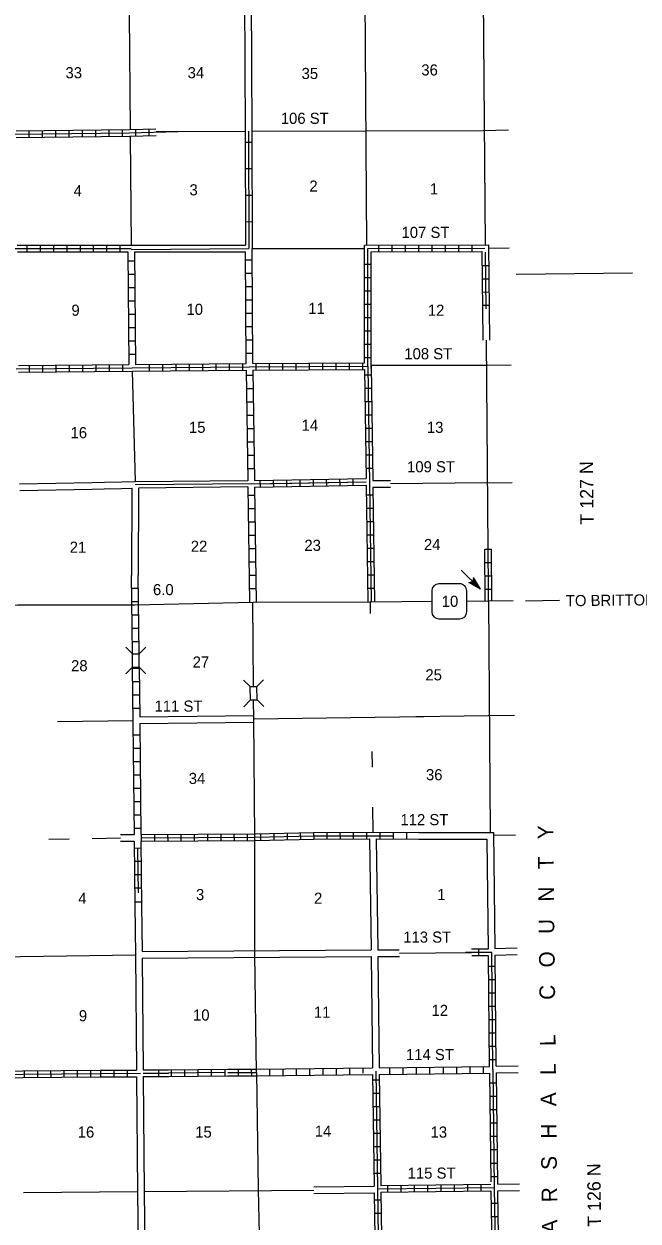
# Model space of a CAD drawing. Extents: x 1591391 to 2157601, y 16348238 to 16905708.
# Drawn here: x 1879975 to 1907587, y 16610495 to 16664342 of the extents above; entities that cross this region are included whole.
import ezdxf

# ---------------------------------------------------------------- set-up
doc = ezdxf.new("R2010")
doc.units = 0
for name, color, linetype in [('L10', 7, 'Continuous'), ('L11', 7, 'Continuous'), ('L13', 7, 'Continuous'), ('L14', 7, 'Continuous'), ('L18', 7, 'Continuous'), ('L2', 7, 'Continuous'), ('L28', 7, 'Continuous'), ('L3', 7, 'Continuous'), ('L30', 7, 'Continuous'), ('L4', 7, 'Continuous'), ('L51', 7, 'Continuous'), ('L8', 7, 'Continuous'), ('L9', 7, 'Continuous')]:
    doc.layers.add(name, color=color, linetype=linetype)

msp = doc.modelspace()

# ---------------------------------------------------------------- linework, layer by layer
at = {"layer": 'L10'}
for p, q in [((1883039, 16643722), (1883593, 16643733)), ((1883045, 16643422), (1883578, 16643433)), ((1884826, 16643457), (1884814, 16639526))]:
    msp.add_line(p, q, dxfattribs=at)
for points in [[(1879781, 16643659), (1883039, 16643723)], [(1883593, 16643733), (1884363, 16643749)], [(1884363, 16643749), (1884969, 16643760)], [(1879784, 16643359), (1883045, 16643422)], [(1883578, 16643433), (1884363, 16643448)], [(1884363, 16643448), (1884826, 16643457)], [(1885126, 16643464), (1885114, 16639525)], [(1884314, 16627876), (1884926, 16627881)], [(1884319, 16627576), (1884926, 16627581)], [(1897734, 16627977), (1901084, 16627973)], [(1897735, 16627678), (1900784, 16627673)], [(1900784, 16627673), (1900842, 16622732)], [(1901084, 16627973), (1901142, 16622756)]]:
    msp.add_lwpolyline(points, dxfattribs=at)
at = {"layer": 'L11'}
for p, q in [((1889874, 16667316), (1889918, 16659514)), ((1890174, 16667316), (1890218, 16659515)), ((1884794, 16654390), (1889941, 16654390)), ((1884942, 16654090), (1889942, 16654090)), ((1900618, 16650120), (1900606, 16651528)), ((1900918, 16650122), (1900906, 16651530)), ((1890043, 16643798), (1884970, 16643746)), ((1890042, 16643515), (1885126, 16643464)), ((1885179, 16633173), (1890307, 16633240)), ((1885182, 16632873), (1890311, 16632940)), ((1895517, 16627681), (1895585, 16622700)), ((1895817, 16627681), (1895885, 16622689)), ((1895885, 16622689), (1896852, 16622698)), ((1884993, 16622465), (1885033, 16617288)), ((1885293, 16622315), (1885333, 16617291)), ((1895583, 16622399), (1895649, 16617388)), ((1895883, 16622389), (1896854, 16622398)), ((1895883, 16622389), (1895949, 16617391)), ((1893004, 16612039), (1895727, 16612062)), ((1885074, 16611822), (1885151, 16606690)), ((1885374, 16611826), (1885451, 16606694)), ((1893007, 16611739), (1895726, 16611762))]:
    msp.add_line(p, q, dxfattribs=at)
for points in [[(1895659, 16643806), (1896460, 16643813)], [(1895667, 16643506), (1896458, 16643513)], [(1884967, 16624708), (1884993, 16622456)], [(1885263, 16624710), (1885293, 16622615)], [(1885293, 16622615), (1895585, 16622700)], [(1885293, 16622315), (1895583, 16622399)], [(1885035, 16616988), (1885075, 16611823)], [(1885336, 16616991), (1885377, 16611825)]]:
    msp.add_lwpolyline(points, dxfattribs=at)
at = {"layer": 'L13'}
for p, q in [((1895176, 16680754), (1895382, 16654389)), ((1884707, 16664788), (1884752, 16659599)), ((1884751, 16659299), (1884793, 16654390)), ((1885913, 16659500), (1889918, 16659514)), ((1890218, 16659515), (1895342, 16659532)), ((1895342, 16659539), (1900617, 16659556)), ((1890242, 16654240), (1895292, 16654240)), ((1895592, 16648998), (1900792, 16648998)), ((1900824, 16643695), (1896459, 16643661)), ((1895559, 16637823), (1895551, 16638356)), ((1881482, 16632971), (1884868, 16633015)), ((1890309, 16633090), (1897962, 16633191)), ((1897592, 16633190), (1900851, 16633231)), ((1895642, 16630915), (1895634, 16631615)), ((1895676, 16628006), (1895659, 16629115)), ((1881093, 16627673), (1882009, 16627690)), ((1883043, 16627706), (1884316, 16627728)), ((1874718, 16622323), (1884993, 16622465)), ((1896854, 16622548), (1900105, 16622576)), ((1885374, 16611825), (1893005, 16611889)), ((1879954, 16611780), (1885074, 16611823))]:
    msp.add_line(p, q, dxfattribs=at)
msp.add_lwpolyline([(1884843, 16648721), (1884969, 16643760)], dxfattribs=at)
at = {"layer": 'L18'}
for p, q in [((1884851, 16636015), (1884551, 16636306)), ((1885151, 16636015), (1885451, 16636315)), ((1884851, 16636015), (1885151, 16636015)), ((1884859, 16635415), (1884851, 16636015)), ((1885159, 16635415), (1885151, 16636015)), ((1884859, 16635415), (1884559, 16635106)), ((1884859, 16635415), (1885159, 16635415)), ((1885159, 16635415), (1885459, 16635115)), ((1890151, 16634540), (1889851, 16634831)), ((1890151, 16634540), (1890451, 16634540)), ((1890159, 16633940), (1890151, 16634540)), ((1890451, 16634540), (1890751, 16634840)), ((1890459, 16633940), (1890451, 16634540)), ((1890159, 16633940), (1889859, 16633631)), ((1890159, 16633940), (1890459, 16633940)), ((1890459, 16633940), (1890759, 16633640))]:
    msp.add_line(p, q, dxfattribs=at)
at = {"layer": 'L2'}
for p, q in [((1900734, 16654406), (1900426, 16691098)), ((1900849, 16640715), (1900768, 16650121)), ((1900867, 16638390), (1900943, 16627973))]:
    msp.add_line(p, q, dxfattribs=at)
at = {"layer": 'L28'}
for p, q in [((1900509, 16638923), (1899634, 16639773)), ((1900184, 16639448), (1900151, 16639265)), ((1900509, 16638923), (1900184, 16639448)), ((1900417, 16639023), (1900192, 16639381)), ((1900359, 16639073), (1900192, 16639348)), ((1900467, 16638981), (1900201, 16639398)), ((1899976, 16639223), (1900151, 16639265)), ((1900509, 16638923), (1899976, 16639223)), ((1900426, 16638973), (1900017, 16639215)), ((1900392, 16639023), (1900034, 16639223)), ((1900334, 16639073), (1900067, 16639240)), ((1900301, 16639115), (1900092, 16639240)), ((1900217, 16639190), (1900109, 16639248)), ((1900192, 16639206), (1900151, 16639248)), ((1900242, 16639190), (1900176, 16639281)), ((1900192, 16639248), (1900176, 16639273)), ((1900317, 16639131), (1900184, 16639306)), ((1900317, 16639115), (1900201, 16639223)), ((1900276, 16639148), (1900201, 16639223))]:
    msp.add_line(p, q, dxfattribs=at)
at = {"layer": 'L3'}
for p, q in [((1898309, 16638840), (1898309, 16637898)), ((1899576, 16639156), (1898626, 16639156)), ((1899884, 16637898), (1899884, 16638840)), ((1898626, 16637581), (1899576, 16637581))]:
    msp.add_line(p, q, dxfattribs=at)
for points in [[(1869093, 16638106), (1874393, 16638165), (1879684, 16638215), (1884959, 16638206), (1890268, 16638331), (1895584, 16638348), (1898309, 16638373)], [(1899884, 16638381), (1900867, 16638390)]]:
    msp.add_lwpolyline(points, dxfattribs=at)
for centre, start, end in [((1898626, 16638842), 90.001, 180.001), ((1899571, 16638842), 0.001, 90.001), ((1898626, 16637897), 180.001, 270.001), ((1899571, 16637897), 270.001, 0.001)]:
    msp.add_arc(centre, 315, start, end, dxfattribs=at)
at = {"layer": 'L4'}
for points in [[(1890301, 16634565), (1890268, 16638331)], [(1890426, 16617181), (1890359, 16622490), (1890351, 16627765), (1890309, 16633065), (1890301, 16633940)], [(1890426, 16617181), (1890509, 16611898), (1890626, 16606614), (1890668, 16601306), (1890734, 16596298)]]:
    msp.add_lwpolyline(points, dxfattribs=at)
at = {"layer": 'L51'}
for p, q in [((1900617, 16659556), (1901759, 16659573)), ((1900882, 16654259), (1901792, 16654273)), ((1902109, 16653090), (1907342, 16653148)), ((1900792, 16648998), (1901875, 16649015)), ((1900824, 16643695), (1901934, 16643715)), ((1900867, 16638390), (1901975, 16638406)), ((1902525, 16638398), (1904059, 16638423)), ((1900851, 16633231), (1902034, 16633248)), ((1901085, 16627848), (1902084, 16627866)), ((1901142, 16622756), (1902150, 16622781)), ((1901151, 16622456), (1902159, 16622481)), ((1901209, 16617456), (1902200, 16617473)), ((1901209, 16617156), (1902200, 16617173)), ((1901267, 16612148), (1902250, 16612164)), ((1901267, 16611848), (1902250, 16611864))]:
    msp.add_line(p, q, dxfattribs=at)
at = {"layer": 'L8'}
for p, q in [((1880209, 16659240), (1880209, 16659540)), ((1880809, 16659248), (1880809, 16659548)), ((1881409, 16659256), (1881409, 16659556)), ((1882009, 16659265), (1882009, 16659565)), ((1882609, 16659273), (1882609, 16659573)), ((1883209, 16659281), (1883209, 16659581)), ((1883809, 16659290), (1883809, 16659590)), ((1884409, 16659298), (1884409, 16659598)), ((1885009, 16659306), (1885009, 16659606)), ((1885609, 16659315), (1885601, 16659615)), ((1879527, 16654240), (1884794, 16654240)), ((1879675, 16654390), (1884794, 16654390)), ((1879678, 16654090), (1884642, 16654090)), ((1880123, 16654091), (1880123, 16654389)), ((1880720, 16654091), (1880720, 16654389)), ((1881317, 16654091), (1881317, 16654389)), ((1881913, 16654091), (1881913, 16654389)), ((1882510, 16654091), (1882510, 16654389)), ((1883107, 16654091), (1883107, 16654389)), ((1883703, 16654091), (1883703, 16654389)), ((1884300, 16654091), (1884300, 16654389)), ((1889968, 16649073), (1889942, 16654090)), ((1890267, 16649073), (1890243, 16654240)), ((1895926, 16654090), (1895926, 16654390)), ((1896526, 16654090), (1896526, 16654390)), ((1897126, 16654098), (1897126, 16654398)), ((1897726, 16654098), (1897726, 16654398)), ((1898326, 16654098), (1898326, 16654398)), ((1898926, 16654098), (1898926, 16654398)), ((1899526, 16654106), (1899526, 16654406)), ((1900126, 16654106), (1900126, 16654406)), ((1900606, 16651528), (1900584, 16654106)), ((1900756, 16651529), (1900734, 16654073)), ((1900906, 16651530), (1900881, 16654407)), ((1884951, 16653673), (1884651, 16653673)), ((1890242, 16653723), (1889942, 16653723)), ((1895592, 16653523), (1895292, 16653523)), ((1900590, 16653475), (1900888, 16653478)), ((1884951, 16653073), (1884651, 16653073)), ((1890251, 16653123), (1889951, 16653123)), ((1895592, 16652923), (1895292, 16652923)), ((1900595, 16652879), (1900893, 16652881)), ((1884959, 16652473), (1884659, 16652473)), ((1890251, 16652523), (1889951, 16652523)), ((1895592, 16652323), (1895292, 16652323)), ((1900600, 16652282), (1900898, 16652285)), ((1884968, 16651873), (1884668, 16651873)), ((1890251, 16651923), (1889951, 16651923)), ((1884968, 16651273), (1884668, 16651273)), ((1890259, 16651323), (1889959, 16651323)), ((1895592, 16651723), (1895292, 16651723)), ((1900605, 16651685), (1900904, 16651688)), ((1884976, 16650673), (1884676, 16650673)), ((1890259, 16650723), (1889959, 16650723)), ((1895592, 16651123), (1895292, 16651123)), ((1890259, 16650123), (1889959, 16650123)), ((1895592, 16650523), (1895292, 16650523)), ((1884984, 16650073), (1884684, 16650073)), ((1895592, 16649923), (1895292, 16649923)), ((1884984, 16649473), (1884684, 16649473)), ((1886218, 16648740), (1886218, 16649040)), ((1886818, 16648740), (1886818, 16649040)), ((1887418, 16648748), (1887418, 16649048)), ((1888018, 16648756), (1888018, 16649056)), ((1888618, 16648756), (1888618, 16649056)), ((1889218, 16648765), (1889218, 16649065)), ((1889818, 16648781), (1889818, 16649073)), ((1890259, 16649523), (1889959, 16649523)), ((1890417, 16648773), (1890417, 16649073)), ((1891017, 16648781), (1891017, 16649081)), ((1891617, 16648781), (1891617, 16649081)), ((1892217, 16648781), (1892217, 16649081)), ((1892817, 16648790), (1892817, 16649090)), ((1893417, 16648790), (1893417, 16649090)), ((1894017, 16648790), (1894017, 16649090)), ((1894617, 16648798), (1894617, 16649098)), ((1895217, 16648798), (1895217, 16649098)), ((1895592, 16649323), (1895292, 16649323)), ((1880218, 16648681), (1880218, 16648981)), ((1880818, 16648681), (1880818, 16648981)), ((1881418, 16648690), (1881418, 16648990)), ((1882018, 16648698), (1882018, 16648998)), ((1882618, 16648698), (1882618, 16648998)), ((1883218, 16648706), (1883218, 16649006)), ((1883818, 16648715), (1883818, 16649015)), ((1884418, 16648723), (1884418, 16649023)), ((1885618, 16648731), (1885618, 16649031)), ((1889967, 16648773), (1890043, 16643798)), ((1890276, 16648531), (1889976, 16648531)), ((1890267, 16648773), (1890343, 16643806)), ((1895292, 16648798), (1895359, 16643898)), ((1895601, 16648548), (1895301, 16648548)), ((1895442, 16648948), (1895584, 16638348)), ((1895592, 16648948), (1895659, 16643806)), ((1890284, 16647931), (1889984, 16647931)), ((1895609, 16647948), (1895309, 16647948)), ((1890292, 16647331), (1889992, 16647331)), ((1895617, 16647348), (1895317, 16647348)), ((1890301, 16646731), (1890001, 16646731)), ((1895626, 16646748), (1895326, 16646748)), ((1890309, 16646131), (1890009, 16646131)), ((1895626, 16646148), (1895326, 16646148)), ((1890317, 16645531), (1890018, 16645531)), ((1895634, 16645548), (1895334, 16645548)), ((1890326, 16644931), (1890026, 16644931)), ((1895642, 16644948), (1895342, 16644948)), ((1890334, 16644331), (1890034, 16644331)), ((1895651, 16644348), (1895351, 16644348)), ((1890184, 16643656), (1895351, 16643748)), ((1890343, 16643806), (1895359, 16643898)), ((1890346, 16643656), (1895362, 16643748)), ((1890587, 16643810), (1890592, 16643511)), ((1891183, 16643821), (1891189, 16643522)), ((1891780, 16643832), (1891785, 16643533)), ((1892376, 16643842), (1892382, 16643544)), ((1892973, 16643853), (1892978, 16643555)), ((1893569, 16643864), (1893575, 16643566)), ((1894166, 16643875), (1894171, 16643577)), ((1894763, 16643886), (1894768, 16643588)), ((1890042, 16643515), (1890118, 16638331)), ((1890351, 16643131), (1890051, 16643131)), ((1890342, 16643506), (1895367, 16643598)), ((1890342, 16643506), (1890417, 16638331)), ((1895367, 16643598), (1895434, 16638348)), ((1895667, 16643148), (1895367, 16643148)), ((1895667, 16643506), (1895734, 16638348)), ((1890359, 16642531), (1890059, 16642531)), ((1895676, 16642548), (1895376, 16642548)), ((1890367, 16641931), (1890068, 16641931)), ((1895684, 16641948), (1895384, 16641948)), ((1890376, 16641331), (1890076, 16641331)), ((1895692, 16641348), (1895392, 16641348)), ((1900867, 16638390), (1900842, 16641315)), ((1890384, 16640731), (1890084, 16640731)), ((1895701, 16640748), (1895401, 16640748)), ((1900717, 16638390), (1900697, 16640715)), ((1900701, 16640715), (1901000, 16640715)), ((1901017, 16638390), (1900997, 16640715)), ((1890392, 16640131), (1890092, 16640131)), ((1895709, 16640148), (1895409, 16640148)), ((1900701, 16640115), (1901000, 16640115)), ((1890401, 16639531), (1890101, 16639531)), ((1895717, 16639548), (1895417, 16639548)), ((1900709, 16639515), (1901009, 16639515)), ((1885118, 16638948), (1884818, 16638948)), ((1890409, 16638931), (1890109, 16638931)), ((1895726, 16638948), (1895426, 16638948)), ((1900709, 16638915), (1901009, 16638915)), ((1885118, 16638348), (1884818, 16638348)), ((1885118, 16637748), (1884818, 16637748)), ((1885118, 16637148), (1884818, 16637148)), ((1885126, 16636548), (1884826, 16636548)), ((1885143, 16635348), (1884843, 16635348)), ((1885151, 16634748), (1884851, 16634748)), ((1885151, 16634148), (1884851, 16634148)), ((1885159, 16633548), (1884859, 16633548)), ((1885176, 16632348), (1884876, 16632348)), ((1885184, 16631748), (1884884, 16631748)), ((1885184, 16631148), (1884884, 16631148)), ((1885193, 16630548), (1884893, 16630548)), ((1885201, 16629948), (1884901, 16629948)), ((1885209, 16629348), (1884909, 16629348)), ((1885218, 16628748), (1884918, 16628748)), ((1885218, 16628148), (1884918, 16628148)), ((1885243, 16627880), (1885245, 16627582)), ((1885840, 16627884), (1885842, 16627586)), ((1886436, 16627888), (1886438, 16627590)), ((1887033, 16627892), (1887035, 16627594)), ((1887629, 16627896), (1887631, 16627598)), ((1888226, 16627900), (1888228, 16627602)), ((1888823, 16627904), (1888825, 16627605)), ((1889419, 16627908), (1889421, 16627609)), ((1890016, 16627912), (1890018, 16627613)), ((1890610, 16627919), (1890616, 16627621)), ((1891207, 16627931), (1891213, 16627633)), ((1891803, 16627943), (1891809, 16627645)), ((1892400, 16627955), (1892406, 16627657)), ((1892996, 16627967), (1893002, 16627669)), ((1893588, 16627969), (1893589, 16627670)), ((1894185, 16627970), (1894186, 16627672)), ((1894781, 16627972), (1894782, 16627674)), ((1895378, 16627974), (1895379, 16627675)), ((1895975, 16627975), (1895975, 16627677)), ((1896571, 16627977), (1896572, 16627679)), ((1897171, 16627980), (1897172, 16627679)), ((1885229, 16627262), (1884931, 16627258)), ((1885238, 16626665), (1884940, 16626661)), ((1885247, 16626069), (1884948, 16626065)), ((1885255, 16625472), (1884957, 16625468)), ((1885269, 16624843), (1884971, 16624838)), ((1900842, 16622732), (1900102, 16622726)), ((1900434, 16622431), (1900434, 16622731)), ((1900876, 16621964), (1901176, 16621964)), ((1900876, 16621364), (1901176, 16621364)), ((1900884, 16620764), (1901184, 16620764)), ((1900884, 16620164), (1901184, 16620164)), ((1900892, 16619564), (1901192, 16619564)), ((1900892, 16618964), (1901192, 16618964)), ((1900901, 16618364), (1901201, 16618364)), ((1882963, 16617271), (1882965, 16616973)), ((1883417, 16617275), (1883419, 16616976)), ((1884013, 16617279), (1884016, 16616981)), ((1884610, 16617284), (1884612, 16616986)), ((1886018, 16617294), (1886020, 16616996)), ((1886615, 16617002), (1886613, 16617300)), ((1887212, 16617006), (1887209, 16617305)), ((1887808, 16617011), (1887806, 16617309)), ((1888405, 16617016), (1888403, 16617314)), ((1889004, 16617321), (1889006, 16617023)), ((1889600, 16617326), (1889603, 16617027)), ((1890197, 16617330), (1890199, 16617032)), ((1890424, 16617331), (1895649, 16617388)), ((1891032, 16617038), (1891032, 16617338)), ((1891632, 16617044), (1891632, 16617344)), ((1892232, 16617051), (1892232, 16617351)), ((1892832, 16617057), (1892832, 16617357)), ((1893432, 16617064), (1893432, 16617364)), ((1894032, 16617070), (1894032, 16617370)), ((1894632, 16617077), (1894632, 16617377)), ((1895232, 16617149), (1895232, 16617383)), ((1895949, 16617391), (1900908, 16617453)), ((1896432, 16617097), (1896432, 16617397)), ((1897032, 16617105), (1897032, 16617405)), ((1897632, 16617112), (1897632, 16617412)), ((1898232, 16617119), (1898232, 16617420)), ((1898832, 16617127), (1898832, 16617427)), ((1899432, 16617134), (1899432, 16617434)), ((1900032, 16617142), (1900032, 16617442)), ((1900632, 16617149), (1900632, 16617449)), ((1900909, 16617764), (1901209, 16617764)), ((1879980, 16617247), (1879983, 16616949)), ((1880577, 16617252), (1880579, 16616954)), ((1881173, 16617257), (1881176, 16616959)), ((1881770, 16617262), (1881772, 16616963)), ((1882367, 16617266), (1882369, 16616968)), ((1890427, 16617031), (1895653, 16617088)), ((1895653, 16617088), (1895727, 16612062)), ((1895959, 16616831), (1895659, 16616831)), ((1895953, 16617091), (1900911, 16617153)), ((1895953, 16617091), (1896026, 16612098)), ((1900911, 16617153), (1900967, 16612256)), ((1895967, 16616231), (1895667, 16616231)), ((1900917, 16616706), (1901217, 16616706)), ((1900926, 16616106), (1901226, 16616106)), ((1895976, 16615631), (1895676, 16615631)), ((1900926, 16615506), (1901226, 16615506)), ((1895984, 16615031), (1895684, 16615031)), ((1900934, 16614906), (1901234, 16614906)), ((1895992, 16614431), (1895692, 16614431)), ((1900942, 16614306), (1901242, 16614306)), ((1896001, 16613831), (1895701, 16613831)), ((1900951, 16613706), (1901251, 16613706)), ((1896009, 16613231), (1895709, 16613231)), ((1900959, 16613106), (1901259, 16613106)), ((1896017, 16612631), (1895717, 16612631)), ((1900959, 16612506), (1901259, 16612506)), ((1895876, 16611948), (1901117, 16611998)), ((1896026, 16612098), (1900967, 16612148)), ((1896317, 16612106), (1896317, 16611806)), ((1896917, 16612106), (1896917, 16611806)), ((1897517, 16612114), (1897517, 16611814)), ((1898117, 16612123), (1898117, 16611823)), ((1898717, 16612123), (1898717, 16611823)), ((1899317, 16612131), (1899317, 16611831)), ((1899917, 16612139), (1899917, 16611839)), ((1900517, 16612139), (1900517, 16611839)), ((1896034, 16611431), (1895734, 16611431)), ((1896026, 16611798), (1900967, 16611848)), ((1896042, 16610831), (1895742, 16610831)), ((1900976, 16611306), (1901276, 16611306)), ((1900984, 16610706), (1901284, 16610706))]:
    msp.add_line(p, q, dxfattribs=at)
for points in [[(1874210, 16659340), (1879509, 16659381), (1884726, 16659448), (1886901, 16659498)], [(1879625, 16659533), (1884726, 16659598), (1885912, 16659625)], [(1879628, 16659233), (1884726, 16659298), (1885914, 16659325)], [(1879618, 16648823), (1884843, 16648873), (1890118, 16648923), (1895442, 16648948), (1895442, 16654240), (1900701, 16654256)], [(1884642, 16654090), (1884693, 16649023)], [(1884942, 16654090), (1884992, 16649023)], [(1890267, 16649073), (1895292, 16649098), (1895292, 16654389)], [(1895292, 16654389), (1900881, 16654407)], [(1895592, 16648840), (1895592, 16654090), (1900584, 16654106)], [(1884992, 16649023), (1889968, 16649073)], [(1879729, 16648974), (1884693, 16649023)], [(1879732, 16648674), (1884843, 16648724)], [(1884843, 16648721), (1889967, 16648773)], [(1890267, 16648773), (1895292, 16648798)], [(1884794, 16639526), (1884834, 16636023)], [(1885094, 16639525), (1885134, 16636040)], [(1884843, 16635398), (1884926, 16627881)], [(1885159, 16635415), (1885179, 16633173)], [(1885182, 16632873), (1885226, 16627881)], [(1884926, 16627581), (1884967, 16624708)], [(1885225, 16627731), (1890349, 16627765), (1892999, 16627818)], [(1885226, 16627881), (1890351, 16627915), (1892993, 16627968)], [(1885226, 16627581), (1890351, 16627615), (1893002, 16627668)], [(1885226, 16627581), (1885263, 16624710)], [(1892993, 16627968), (1897734, 16627981)], [(1892994, 16627818), (1896572, 16627828)], [(1893002, 16627668), (1895517, 16627681)], [(1895817, 16627681), (1897735, 16627678)], [(1885080, 16627260), (1885109, 16625265)], [(1901059, 16617306), (1901017, 16622581), (1899834, 16622581)], [(1900908, 16617453), (1900867, 16622431), (1900107, 16622426)], [(1901209, 16617456), (1901167, 16622456)], [(1876784, 16617208), (1879916, 16617248), (1883401, 16617275)], [(1883401, 16617275), (1885033, 16617288)], [(1885333, 16617291), (1886476, 16617300)], [(1886476, 16617300), (1889147, 16617321)], [(1889147, 16617321), (1890425, 16617331)], [(1901059, 16617306), (1901117, 16611998), (1901201, 16606698), (1901259, 16601414), (1901334, 16596114)], [(1876788, 16616908), (1879919, 16616948), (1883404, 16616975)], [(1876999, 16617061), (1879918, 16617098), (1883402, 16617125)], [(1883402, 16617125), (1885208, 16617140)], [(1883404, 16616975), (1885035, 16616988)], [(1885334, 16617141), (1886477, 16617150)], [(1885336, 16616991), (1886478, 16617000)], [(1889000, 16617170), (1886477, 16617150)], [(1886478, 16617000), (1889149, 16617021)], [(1889148, 16617171), (1890426, 16617181)], [(1889149, 16617021), (1890427, 16617031)], [(1895801, 16617239), (1895876, 16611948), (1895942, 16606631)], [(1901209, 16617156), (1901267, 16612173)], [(1895726, 16611762), (1895792, 16606806)], [(1896026, 16611798), (1896092, 16606831)], [(1900967, 16611848), (1901051, 16606848)], [(1901267, 16611831), (1901348, 16606848)]]:
    msp.add_lwpolyline(points, dxfattribs=at)
at = {"layer": 'L9'}
for p, q in [((1889918, 16659514), (1889941, 16654390)), ((1890068, 16659514), (1890092, 16654240)), ((1890218, 16659515), (1890242, 16654240)), ((1890219, 16659013), (1889921, 16659012)), ((1890225, 16657820), (1889927, 16657819)), ((1890230, 16656627), (1889932, 16656625)), ((1890235, 16655434), (1889937, 16655432)), ((1884793, 16654198), (1890092, 16654240)), ((1890184, 16643656), (1884976, 16643606))]:
    msp.add_line(p, q, dxfattribs=at)

# ---------------------------------------------------------------- texts
at = {"layer": 'L14'}
for s, p in [('36', (1897842, 16662023)), ('33', (1881843, 16661898)), ('34', (1887334, 16661898)), ('35', (1892459, 16661865)), ('3', (1887418, 16656631)), ('2', (1892809, 16656798)), ('1', (1898226, 16656673)), ('4', (1882209, 16656590)), ('10', (1887284, 16651256)), ('11', (1892759, 16651298)), ('9', (1882109, 16651215)), ('12', (1898134, 16651215)), ('15', (1887393, 16645948)), ('14', (1892459, 16646041)), ('13', (1898092, 16645948)), ('16', (1882068, 16645706)), ('21', (1882034, 16640556)), ('22', (1887476, 16640598)), ('23', (1892584, 16640640)), ('24', (1897959, 16640673)), ('28', (1882093, 16635223)), ('27', (1887559, 16635390)), ('25', (1898026, 16634815)), ('36', (1898051, 16630323)), ('34', (1887384, 16630156)), ('3', (1887709, 16624931)), ('1', (1898559, 16624931)), ('4', (1882418, 16624765)), ('2', (1893017, 16624765)), ('9', (1882443, 16619481)), ('10', (1887576, 16619514)), ('11', (1893009, 16619640)), ('12', (1898301, 16619723)), ('16', (1882393, 16614248)), ('15', (1887676, 16614248)), ('14', (1893051, 16614289)), ('13', (1898259, 16614248))]:
    msp.add_text(s, height=500, rotation=360, dxfattribs=at).set_placement(p)
at = {"layer": 'L28'}
msp.add_text('6.0', height=500, rotation=360, dxfattribs=at).set_placement((1885776, 16638648))
at = {"layer": 'L3'}
msp.add_text('10', height=500, rotation=360, dxfattribs=at).set_placement((1898759, 16638123))
at = {"layer": 'L30'}
for s, p in [('106 ST', (1891523, 16659848)), ('107 ST', (1896952, 16654716)), ('108 ST', (1897077, 16649258)), ('109 ST', (1897201, 16644174)), ('111 ST', (1885845, 16633409)), ('112 ST', (1896903, 16628300)), ('113 ST', (1897028, 16623018)), ('114 ST', (1897152, 16617735)), ('115 ST', (1897227, 16612401))]:
    msp.add_text(s, height=500, rotation=360, dxfattribs=at).set_placement(p)
at = {"layer": 'L51'}
for s, height, rotation, p in [('T 127 N', 600, 90.6063, (1905592, 16641823)), ('TO BRITTON & JCT.  SD 27', 499.98, 0.6406, (1904342, 16638148)), ('M   A   R   S   H   A   L   L      C   O   U   N   T   Y', 700, 90.6063, (1903984, 16608381)), ('T 126 N', 600, 90.6063, (1905925, 16610239))]:
    msp.add_text(s, height=height, rotation=rotation, dxfattribs=at).set_placement(p)

doc.saveas('drawing.dxf')
